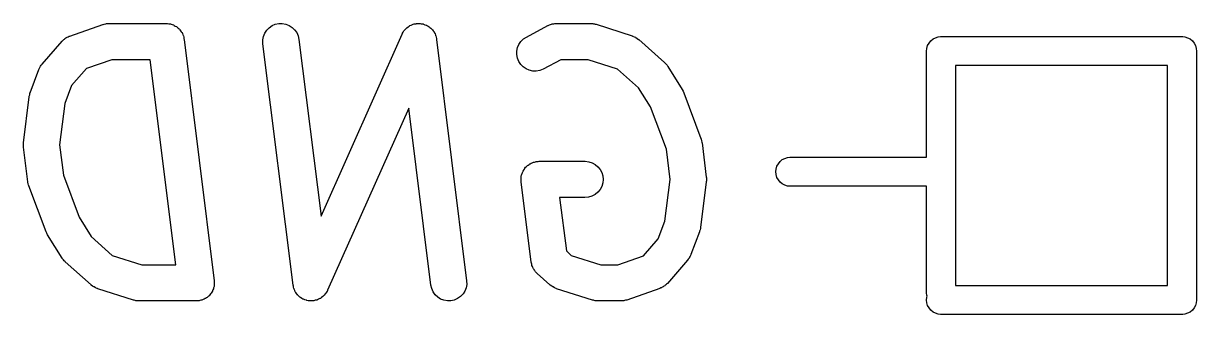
# Model space of a CAD drawing. Extents: x 123.5 to 170.1, y -121.6 to -90.
# Drawn here: x 129.192 to 134.06, y -116.88 to -115.674 of the extents above; entities that cross this region are included whole.
import ezdxf

# ---------------------------------------------------------------- set-up
doc = ezdxf.new("R2010")
doc.units = 0
doc.layers.add('BLACK', color=7, linetype='CONTINUOUS')

msp = doc.modelspace()

# ---------------------------------------------------------------- linework, layer by layer
at = {"layer": 'BLACK', "linetype": 'CONTINUOUS'}
for p, q in [((129.385, -115.726), (129.522, -115.678)), ((129.522, -115.678), (129.523, -115.678)), ((129.523, -115.678), (129.527, -115.677)), ((129.527, -115.677), (129.532, -115.675)), ((129.532, -115.675), (129.534, -115.675)), ((129.534, -115.675), (129.537, -115.674)), ((129.537, -115.674), (129.542, -115.674)), ((129.542, -115.674), (129.546, -115.674)), ((129.546, -115.674), (129.784, -115.674)), ((129.784, -115.674), (129.785, -115.674)), ((129.785, -115.674), (129.788, -115.674)), ((129.788, -115.674), (129.79, -115.674)), ((129.79, -115.674), (129.795, -115.675)), ((129.795, -115.675), (129.8, -115.675)), ((129.8, -115.675), (129.802, -115.676)), ((129.802, -115.676), (129.805, -115.677)), ((129.805, -115.677), (129.809, -115.678)), ((129.809, -115.678), (129.814, -115.68)), ((129.814, -115.68), (129.816, -115.681)), ((129.816, -115.681), (129.818, -115.682)), ((129.818, -115.682), (129.822, -115.685)), ((129.822, -115.685), (129.827, -115.687)), ((129.827, -115.687), (129.829, -115.688)), ((129.829, -115.688), (129.831, -115.69)), ((129.831, -115.69), (129.834, -115.693)), ((129.834, -115.693), (129.838, -115.696)), ((129.838, -115.696), (129.839, -115.698)), ((129.839, -115.698), (129.841, -115.7)), ((129.841, -115.7), (129.844, -115.704)), ((129.844, -115.704), (129.847, -115.708)), ((129.847, -115.708), (129.848, -115.71)), ((129.848, -115.71), (129.85, -115.712)), ((129.85, -115.712), (129.852, -115.716)), ((130.194, -115.714), (130.202, -115.702)), ((130.202, -115.702), (130.212, -115.692)), ((130.212, -115.692), (130.224, -115.683)), ((130.224, -115.683), (130.237, -115.677)), ((130.237, -115.677), (130.252, -115.674)), ((130.252, -115.674), (130.266, -115.674)), ((130.266, -115.674), (130.281, -115.677)), ((130.281, -115.677), (130.294, -115.682)), ((130.294, -115.682), (130.307, -115.69)), ((130.307, -115.69), (130.317, -115.7)), ((130.317, -115.7), (130.326, -115.712)), ((130.326, -115.712), (130.332, -115.725)), ((130.765, -115.714), (130.768, -115.71)), ((130.768, -115.71), (130.771, -115.705)), ((130.771, -115.705), (130.772, -115.703)), ((130.772, -115.703), (130.773, -115.702)), ((130.773, -115.702), (130.777, -115.698)), ((130.777, -115.698), (130.781, -115.694)), ((130.781, -115.694), (130.782, -115.693)), ((130.782, -115.693), (130.783, -115.692)), ((130.783, -115.692), (130.788, -115.688)), ((130.788, -115.688), (130.793, -115.685)), ((130.793, -115.685), (130.794, -115.684)), ((130.794, -115.684), (130.795, -115.683)), ((130.795, -115.683), (130.801, -115.681)), ((130.801, -115.681), (130.806, -115.678)), ((130.806, -115.678), (130.807, -115.678)), ((130.807, -115.678), (130.809, -115.677)), ((130.809, -115.677), (130.814, -115.676)), ((130.814, -115.676), (130.82, -115.675)), ((130.82, -115.675), (130.822, -115.675)), ((130.822, -115.675), (130.823, -115.674)), ((130.823, -115.674), (130.829, -115.674)), ((130.829, -115.674), (130.835, -115.674)), ((130.835, -115.674), (130.836, -115.674)), ((130.836, -115.674), (130.838, -115.674)), ((130.838, -115.674), (130.843, -115.675)), ((130.843, -115.675), (130.849, -115.676)), ((130.849, -115.676), (130.851, -115.676)), ((130.851, -115.676), (130.852, -115.677)), ((130.852, -115.677), (130.858, -115.679)), ((130.858, -115.679), (130.863, -115.681)), ((130.863, -115.681), (130.864, -115.681)), ((130.864, -115.681), (130.866, -115.682)), ((130.866, -115.682), (130.871, -115.685)), ((130.871, -115.685), (130.876, -115.688)), ((130.876, -115.688), (130.877, -115.689)), ((130.877, -115.689), (130.878, -115.69)), ((130.878, -115.69), (130.882, -115.694)), ((130.882, -115.694), (130.887, -115.698)), ((130.887, -115.698), (130.888, -115.699)), ((130.888, -115.699), (130.889, -115.7)), ((130.889, -115.7), (130.892, -115.705)), ((130.892, -115.705), (130.896, -115.709)), ((130.896, -115.709), (130.896, -115.711)), ((130.896, -115.711), (130.897, -115.712)), ((130.897, -115.712), (130.9, -115.717)), ((131.279, -115.73), (131.368, -115.683)), ((131.368, -115.683), (131.369, -115.682)), ((131.369, -115.682), (131.372, -115.681)), ((131.372, -115.681), (131.375, -115.679)), ((131.375, -115.679), (131.379, -115.678)), ((131.379, -115.678), (131.383, -115.677)), ((131.383, -115.677), (131.386, -115.676)), ((131.386, -115.676), (131.389, -115.675)), ((131.389, -115.675), (131.393, -115.675)), ((131.393, -115.675), (131.397, -115.674)), ((131.397, -115.674), (131.4, -115.674)), ((131.4, -115.674), (131.403, -115.674)), ((131.403, -115.674), (131.546, -115.674)), ((131.546, -115.674), (131.547, -115.674)), ((131.547, -115.674), (131.551, -115.674)), ((131.551, -115.674), (131.555, -115.674)), ((131.555, -115.674), (131.558, -115.675)), ((131.558, -115.675), (131.562, -115.675)), ((131.562, -115.675), (131.565, -115.677)), ((131.565, -115.677), (131.569, -115.677)), ((131.569, -115.677), (131.718, -115.725)), ((129.27, -115.842), (129.353, -115.747)), ((129.353, -115.747), (129.354, -115.746)), ((129.354, -115.746), (129.357, -115.743)), ((129.357, -115.743), (129.36, -115.74)), ((129.36, -115.74), (129.362, -115.739)), ((129.362, -115.739), (129.364, -115.736)), ((129.364, -115.736), (129.368, -115.734)), ((129.368, -115.734), (129.371, -115.732)), ((129.371, -115.732), (129.374, -115.73)), ((129.374, -115.73), (129.377, -115.729)), ((129.377, -115.729), (129.381, -115.727)), ((129.381, -115.727), (129.385, -115.726)), ((129.852, -115.716), (129.854, -115.721)), ((129.854, -115.721), (129.855, -115.723)), ((129.855, -115.723), (129.856, -115.725)), ((129.856, -115.725), (129.857, -115.73)), ((129.857, -115.73), (129.858, -115.735)), ((129.858, -115.735), (129.858, -115.737)), ((129.858, -115.737), (129.859, -115.74)), ((129.859, -115.74), (129.984, -116.74)), ((130.186, -115.742), (130.188, -115.728)), ((130.186, -115.757), (130.186, -115.742)), ((130.186, -115.758), (130.186, -115.757)), ((130.311, -116.758), (130.186, -115.758)), ((130.188, -115.728), (130.194, -115.714)), ((130.332, -115.725), (130.335, -115.74)), ((130.335, -115.74), (130.427, -116.473)), ((130.427, -116.473), (130.763, -115.718)), ((130.763, -115.718), (130.764, -115.717)), ((130.764, -115.717), (130.765, -115.716)), ((130.765, -115.716), (130.765, -115.714)), ((130.9, -115.717), (130.902, -115.722)), ((130.902, -115.722), (130.902, -115.724)), ((130.902, -115.724), (130.903, -115.725)), ((130.903, -115.725), (130.904, -115.731)), ((130.904, -115.731), (130.906, -115.736)), ((130.906, -115.736), (130.906, -115.738)), ((130.906, -115.738), (130.906, -115.74)), ((130.906, -115.74), (131.031, -116.74)), ((131.242, -115.774), (131.248, -115.761)), ((131.248, -115.761), (131.256, -115.749)), ((131.256, -115.749), (131.267, -115.738)), ((131.267, -115.738), (131.279, -115.73)), ((131.718, -115.725), (131.719, -115.725)), ((131.719, -115.725), (131.719, -115.726)), ((131.719, -115.726), (131.72, -115.726)), ((131.72, -115.726), (131.726, -115.729)), ((131.726, -115.729), (131.732, -115.731)), ((131.732, -115.731), (131.733, -115.732)), ((131.733, -115.732), (131.733, -115.732)), ((131.733, -115.732), (131.739, -115.736)), ((131.739, -115.736), (131.744, -115.74)), ((131.744, -115.74), (131.744, -115.74)), ((131.744, -115.74), (131.745, -115.74)), ((131.745, -115.74), (131.852, -115.836)), ((132.944, -115.765), (132.95, -115.755)), ((132.95, -115.755), (132.957, -115.746)), ((132.957, -115.746), (132.967, -115.738)), ((132.967, -115.738), (132.977, -115.733)), ((132.977, -115.733), (132.988, -115.729)), ((132.988, -115.729), (132.997, -115.728)), ((132.997, -115.728), (133, -115.728)), ((133, -115.728), (133.003, -115.728)), ((133.003, -115.728), (133.997, -115.728)), ((133.997, -115.728), (134, -115.728)), ((134, -115.728), (134.003, -115.728)), ((134.003, -115.728), (134.012, -115.729)), ((134.012, -115.729), (134.023, -115.733)), ((134.023, -115.733), (134.033, -115.738)), ((134.033, -115.738), (134.043, -115.746)), ((134.043, -115.746), (134.05, -115.755)), ((134.05, -115.755), (134.056, -115.765)), ((131.239, -115.789), (131.242, -115.774)), ((131.239, -115.803), (131.239, -115.789)), ((131.242, -115.818), (131.239, -115.803)), ((132.94, -115.788), (132.941, -115.777)), ((132.94, -115.791), (132.94, -115.788)), ((132.94, -116.228), (132.94, -115.791)), ((132.941, -115.777), (132.944, -115.765)), ((134.056, -115.765), (134.059, -115.777)), ((134.059, -115.777), (134.06, -115.788)), ((134.06, -115.788), (134.06, -115.791)), ((134.06, -115.791), (134.06, -116.817)), ((129.259, -115.859), (129.261, -115.854)), ((129.261, -115.854), (129.262, -115.853)), ((129.262, -115.853), (129.263, -115.851)), ((129.263, -115.851), (129.266, -115.847)), ((129.266, -115.847), (129.27, -115.842)), ((129.559, -115.824), (129.453, -115.861)), ((129.718, -115.824), (129.559, -115.824)), ((129.824, -116.674), (129.718, -115.824)), ((131.248, -115.831), (131.242, -115.818)), ((131.256, -115.844), (131.248, -115.831)), ((131.266, -115.854), (131.256, -115.844)), ((131.278, -115.862), (131.266, -115.854)), ((131.422, -115.824), (131.349, -115.863)), ((131.535, -115.824), (131.422, -115.824)), ((131.657, -115.863), (131.535, -115.824)), ((131.852, -115.836), (131.853, -115.836)), ((131.853, -115.836), (131.855, -115.838)), ((131.855, -115.838), (131.857, -115.84)), ((131.857, -115.84), (131.86, -115.844)), ((131.86, -115.844), (131.863, -115.847)), ((131.863, -115.847), (131.864, -115.85)), ((131.864, -115.85), (131.866, -115.852)), ((131.866, -115.852), (131.925, -115.947)), ((133.06, -115.848), (133.06, -116.76)), ((133.94, -115.848), (133.06, -115.848)), ((133.94, -116.76), (133.94, -115.848)), ((129.22, -115.961), (129.256, -115.865)), ((129.256, -115.864), (129.259, -115.859)), ((129.256, -115.865), (129.256, -115.864)), ((129.453, -115.861), (129.391, -115.931)), ((131.291, -115.868), (131.278, -115.862)), ((131.306, -115.871), (131.291, -115.868)), ((131.32, -115.871), (131.306, -115.871)), ((131.335, -115.869), (131.32, -115.871)), ((131.348, -115.863), (131.335, -115.869)), ((131.349, -115.863), (131.348, -115.863)), ((131.744, -115.941), (131.657, -115.863)), ((129.391, -115.931), (129.364, -116.005)), ((131.794, -116.02), (131.744, -115.941)), ((131.925, -115.947), (131.925, -115.947)), ((131.925, -115.947), (131.925, -115.947)), ((131.925, -115.947), (131.925, -115.947)), ((131.925, -115.947), (131.926, -115.948)), ((131.926, -115.948), (131.929, -115.954)), ((131.929, -115.954), (131.932, -115.961)), ((129.192, -116.168), (129.216, -115.978)), ((129.216, -115.975), (129.218, -115.969)), ((129.216, -115.976), (129.216, -115.975)), ((129.216, -115.977), (129.216, -115.976)), ((129.216, -115.978), (129.216, -115.977)), ((129.218, -115.969), (129.219, -115.962)), ((129.219, -115.962), (129.22, -115.961)), ((129.22, -115.961), (129.22, -115.961)), ((131.932, -115.961), (132.003, -116.151)), ((129.364, -116.005), (129.342, -116.177)), ((130.791, -116.025), (130.454, -116.779)), ((130.883, -116.758), (130.791, -116.025)), ((131.86, -116.195), (131.794, -116.02)), ((129.192, -116.17), (129.192, -116.168)), ((129.192, -116.171), (129.192, -116.17)), ((129.192, -116.177), (129.192, -116.171)), ((129.192, -116.183), (129.192, -116.177)), ((129.192, -116.184), (129.192, -116.183)), ((129.192, -116.186), (129.192, -116.184)), ((129.192, -116.187), (129.192, -116.186)), ((129.21, -116.33), (129.192, -116.187)), ((129.342, -116.177), (129.358, -116.302)), ((131.875, -116.32), (131.86, -116.195)), ((132.003, -116.151), (132.004, -116.152)), ((132.004, -116.152), (132.004, -116.153)), ((132.004, -116.153), (132.004, -116.154)), ((132.004, -116.154), (132.006, -116.16)), ((132.006, -116.16), (132.007, -116.166)), ((132.007, -116.166), (132.007, -116.167)), ((132.007, -116.167), (132.008, -116.168)), ((132.008, -116.168), (132.025, -116.311)), ((131.313, -116.248), (131.317, -116.247)), ((131.317, -116.247), (131.32, -116.246)), ((131.32, -116.246), (131.323, -116.246)), ((131.323, -116.246), (131.328, -116.246)), ((131.328, -116.246), (131.332, -116.245)), ((131.332, -116.245), (131.522, -116.245)), ((131.522, -116.245), (131.523, -116.245)), ((131.523, -116.245), (131.538, -116.247)), ((131.538, -116.247), (131.552, -116.251)), ((132.325, -116.255), (132.332, -116.246)), ((132.332, -116.246), (132.341, -116.238)), ((132.341, -116.238), (132.352, -116.233)), ((132.352, -116.233), (132.363, -116.229)), ((132.363, -116.229), (132.372, -116.228)), ((132.372, -116.228), (132.94, -116.228)), ((131.26, -116.299), (131.261, -116.295)), ((131.261, -116.295), (131.263, -116.291)), ((131.263, -116.291), (131.264, -116.289)), ((131.264, -116.289), (131.265, -116.286)), ((131.265, -116.286), (131.268, -116.282)), ((131.268, -116.282), (131.27, -116.278)), ((131.27, -116.278), (131.272, -116.276)), ((131.272, -116.276), (131.273, -116.274)), ((131.273, -116.274), (131.276, -116.27)), ((131.276, -116.27), (131.279, -116.267)), ((131.279, -116.267), (131.281, -116.265)), ((131.281, -116.265), (131.283, -116.263)), ((131.283, -116.263), (131.287, -116.261)), ((131.287, -116.261), (131.29, -116.258)), ((131.29, -116.258), (131.293, -116.256)), ((131.293, -116.256), (131.295, -116.255)), ((131.295, -116.255), (131.299, -116.253)), ((131.299, -116.253), (131.303, -116.251)), ((131.303, -116.251), (131.306, -116.25)), ((131.306, -116.25), (131.309, -116.249)), ((131.309, -116.249), (131.313, -116.248)), ((131.552, -116.251), (131.565, -116.258)), ((131.565, -116.258), (131.576, -116.268)), ((131.576, -116.268), (131.585, -116.279)), ((131.585, -116.279), (131.592, -116.292)), ((131.592, -116.292), (131.596, -116.306)), ((132.314, -116.288), (132.316, -116.277)), ((132.316, -116.3), (132.314, -116.288)), ((132.316, -116.277), (132.319, -116.265)), ((132.319, -116.265), (132.325, -116.255)), ((129.21, -116.331), (129.21, -116.33)), ((129.21, -116.33), (129.21, -116.33)), ((129.212, -116.338), (129.21, -116.331)), ((129.213, -116.344), (129.212, -116.338)), ((129.214, -116.345), (129.213, -116.344)), ((129.214, -116.346), (129.214, -116.345)), ((129.358, -116.302), (129.423, -116.477)), ((131.257, -116.314), (131.258, -116.31)), ((131.257, -116.317), (131.257, -116.314)), ((131.257, -116.32), (131.257, -116.317)), ((131.257, -116.324), (131.257, -116.32)), ((131.257, -116.329), (131.257, -116.324)), ((131.258, -116.33), (131.257, -116.329)), ((131.258, -116.305), (131.259, -116.302)), ((131.258, -116.31), (131.258, -116.305)), ((131.299, -116.663), (131.258, -116.33)), ((131.259, -116.302), (131.26, -116.299)), ((131.596, -116.335), (131.592, -116.349)), ((131.596, -116.306), (131.597, -116.321)), ((131.597, -116.321), (131.596, -116.335)), ((131.854, -116.493), (131.875, -116.32)), ((132.025, -116.33), (132.002, -116.52)), ((132.025, -116.311), (132.026, -116.312)), ((132.026, -116.327), (132.025, -116.328)), ((132.025, -116.328), (132.025, -116.33)), ((132.026, -116.312), (132.026, -116.313)), ((132.026, -116.313), (132.026, -116.315)), ((132.026, -116.315), (132.026, -116.321)), ((132.026, -116.321), (132.026, -116.327)), ((132.319, -116.312), (132.316, -116.3)), ((132.325, -116.322), (132.319, -116.312)), ((132.332, -116.331), (132.325, -116.322)), ((132.341, -116.339), (132.332, -116.331)), ((132.352, -116.344), (132.341, -116.339)), ((132.363, -116.348), (132.352, -116.344)), ((129.214, -116.347), (129.214, -116.346)), ((129.286, -116.537), (129.214, -116.347)), ((131.551, -116.39), (131.537, -116.394)), ((131.564, -116.383), (131.551, -116.39)), ((131.575, -116.373), (131.564, -116.383)), ((131.585, -116.362), (131.575, -116.373)), ((131.592, -116.349), (131.585, -116.362)), ((132.372, -116.348), (132.363, -116.348)), ((132.94, -116.348), (132.372, -116.348)), ((132.94, -116.791), (132.94, -116.348)), ((131.522, -116.395), (131.417, -116.395)), ((131.417, -116.395), (131.445, -116.616)), ((131.537, -116.394), (131.522, -116.395)), ((129.423, -116.477), (129.473, -116.557)), ((129.289, -116.543), (129.286, -116.537)), ((131.826, -116.567), (131.854, -116.493)), ((131.997, -116.537), (131.962, -116.632)), ((131.998, -116.536), (131.997, -116.537)), ((132, -116.529), (131.998, -116.535)), ((131.998, -116.535), (131.998, -116.536)), ((132.001, -116.523), (132, -116.529)), ((132.002, -116.52), (132.001, -116.521)), ((132.001, -116.521), (132.001, -116.522)), ((132.001, -116.522), (132.001, -116.523)), ((129.292, -116.55), (129.289, -116.543)), ((129.352, -116.646), (129.292, -116.55)), ((129.292, -116.55), (129.292, -116.55)), ((129.292, -116.55), (129.292, -116.55)), ((129.292, -116.55), (129.292, -116.55)), ((129.292, -116.55), (129.292, -116.55)), ((129.473, -116.557), (129.56, -116.635)), ((131.765, -116.637), (131.826, -116.567)), ((129.56, -116.635), (129.683, -116.674)), ((131.445, -116.616), (131.465, -116.635)), ((131.465, -116.635), (131.588, -116.674)), ((131.659, -116.674), (131.765, -116.637)), ((131.961, -116.633), (131.959, -116.638)), ((131.962, -116.632), (131.961, -116.633)), ((129.353, -116.648), (129.352, -116.646)), ((129.355, -116.65), (129.353, -116.648)), ((129.358, -116.654), (129.355, -116.65)), ((129.361, -116.657), (129.358, -116.654)), ((129.363, -116.659), (129.361, -116.657)), ((129.365, -116.661), (129.363, -116.659)), ((129.365, -116.662), (129.365, -116.661)), ((129.473, -116.757), (129.365, -116.662)), ((129.683, -116.674), (129.824, -116.674)), ((131.3, -116.667), (131.299, -116.663)), ((131.301, -116.672), (131.3, -116.667)), ((131.302, -116.674), (131.301, -116.672)), ((131.302, -116.677), (131.302, -116.674)), ((131.304, -116.681), (131.302, -116.677)), ((131.306, -116.685), (131.304, -116.681)), ((131.307, -116.688), (131.306, -116.685)), ((131.588, -116.674), (131.659, -116.674)), ((131.948, -116.655), (131.865, -116.751)), ((131.951, -116.651), (131.948, -116.655)), ((131.955, -116.646), (131.951, -116.651)), ((131.956, -116.643), (131.955, -116.645)), ((131.955, -116.645), (131.955, -116.646)), ((131.959, -116.638), (131.956, -116.643)), ((131.308, -116.691), (131.307, -116.688)), ((131.311, -116.694), (131.308, -116.691)), ((131.313, -116.698), (131.311, -116.694)), ((131.315, -116.7), (131.313, -116.698)), ((131.317, -116.703), (131.315, -116.7)), ((131.32, -116.706), (131.317, -116.703)), ((131.323, -116.709), (131.32, -116.706)), ((131.324, -116.71), (131.323, -116.709)), ((131.377, -116.757), (131.324, -116.71)), ((129.473, -116.758), (129.473, -116.757)), ((129.479, -116.762), (129.473, -116.758)), ((129.473, -116.758), (129.473, -116.758)), ((129.484, -116.766), (129.479, -116.762)), ((129.485, -116.766), (129.484, -116.766)), ((129.491, -116.769), (129.485, -116.766)), ((129.485, -116.766), (129.485, -116.766)), ((129.498, -116.772), (129.491, -116.769)), ((129.499, -116.772), (129.498, -116.772)), ((129.498, -116.772), (129.498, -116.772)), ((129.5, -116.773), (129.499, -116.772)), ((129.648, -116.82), (129.5, -116.773)), ((129.976, -116.783), (129.974, -116.787)), ((129.977, -116.78), (129.976, -116.783)), ((129.978, -116.778), (129.977, -116.78)), ((129.98, -116.774), (129.978, -116.778)), ((129.981, -116.77), (129.98, -116.774)), ((129.982, -116.767), (129.981, -116.77)), ((129.983, -116.764), (129.982, -116.767)), ((129.984, -116.755), (129.983, -116.76)), ((129.983, -116.76), (129.983, -116.764)), ((129.984, -116.74), (129.984, -116.741)), ((129.984, -116.741), (129.984, -116.745)), ((129.984, -116.745), (129.984, -116.749)), ((129.984, -116.749), (129.984, -116.752)), ((129.984, -116.752), (129.984, -116.755)), ((130.311, -116.76), (130.311, -116.758)), ((130.312, -116.761), (130.311, -116.76)), ((130.313, -116.767), (130.312, -116.761)), ((130.314, -116.772), (130.313, -116.767)), ((130.315, -116.774), (130.314, -116.772)), ((130.315, -116.775), (130.315, -116.774)), ((130.318, -116.781), (130.315, -116.775)), ((130.32, -116.786), (130.318, -116.781)), ((130.452, -116.783), (130.449, -116.788)), ((130.453, -116.782), (130.452, -116.783)), ((130.454, -116.78), (130.453, -116.782)), ((130.454, -116.779), (130.454, -116.78)), ((130.886, -116.772), (130.883, -116.758)), ((130.892, -116.786), (130.886, -116.772)), ((131.024, -116.783), (131.016, -116.795)), ((131.029, -116.77), (131.024, -116.783)), ((131.032, -116.755), (131.029, -116.77)), ((131.031, -116.74), (131.031, -116.741)), ((131.031, -116.741), (131.032, -116.755)), ((131.378, -116.758), (131.377, -116.757)), ((131.384, -116.762), (131.378, -116.758)), ((131.378, -116.758), (131.378, -116.758)), ((131.389, -116.766), (131.384, -116.762)), ((131.39, -116.766), (131.389, -116.766)), ((131.396, -116.769), (131.39, -116.766)), ((131.39, -116.766), (131.39, -116.766)), ((131.402, -116.772), (131.396, -116.769)), ((131.403, -116.772), (131.402, -116.772)), ((131.404, -116.773), (131.403, -116.772)), ((131.403, -116.772), (131.403, -116.772)), ((131.553, -116.82), (131.404, -116.773)), ((131.833, -116.772), (131.696, -116.82)), ((131.837, -116.77), (131.833, -116.772)), ((131.841, -116.769), (131.837, -116.77)), ((131.843, -116.767), (131.841, -116.769)), ((131.846, -116.766), (131.843, -116.767)), ((131.849, -116.763), (131.846, -116.766)), ((131.853, -116.761), (131.849, -116.763)), ((131.855, -116.759), (131.853, -116.761)), ((131.858, -116.757), (131.855, -116.759)), ((131.861, -116.754), (131.858, -116.757)), ((131.864, -116.751), (131.861, -116.754)), ((131.865, -116.751), (131.864, -116.751)), ((133.06, -116.76), (133.94, -116.76)), ((129.652, -116.821), (129.648, -116.82)), ((129.656, -116.822), (129.652, -116.821)), ((129.659, -116.823), (129.656, -116.822)), ((129.663, -116.823), (129.659, -116.823)), ((129.666, -116.823), (129.663, -116.823)), ((129.67, -116.824), (129.666, -116.823)), ((129.671, -116.824), (129.67, -116.824)), ((129.909, -116.824), (129.671, -116.824)), ((129.914, -116.823), (129.909, -116.824)), ((129.918, -116.823), (129.914, -116.823)), ((129.921, -116.823), (129.918, -116.823)), ((129.924, -116.822), (129.921, -116.823)), ((129.928, -116.821), (129.924, -116.822)), ((129.932, -116.82), (129.928, -116.821)), ((129.935, -116.819), (129.932, -116.82)), ((129.938, -116.818), (129.935, -116.819)), ((129.942, -116.816), (129.938, -116.818)), ((129.946, -116.814), (129.942, -116.816)), ((129.948, -116.813), (129.946, -116.814)), ((129.951, -116.811), (129.948, -116.813)), ((129.954, -116.809), (129.951, -116.811)), ((129.958, -116.806), (129.954, -116.809)), ((129.96, -116.804), (129.958, -116.806)), ((129.962, -116.802), (129.96, -116.804)), ((129.965, -116.799), (129.962, -116.802)), ((129.968, -116.795), (129.965, -116.799)), ((129.97, -116.793), (129.968, -116.795)), ((129.971, -116.791), (129.97, -116.793)), ((129.974, -116.787), (129.971, -116.791)), ((130.321, -116.787), (130.32, -116.786)), ((130.322, -116.789), (130.321, -116.787)), ((130.325, -116.793), (130.322, -116.789)), ((130.329, -116.798), (130.325, -116.793)), ((130.33, -116.799), (130.329, -116.798)), ((130.331, -116.8), (130.33, -116.799)), ((130.335, -116.804), (130.331, -116.8)), ((130.339, -116.808), (130.335, -116.804)), ((130.341, -116.809), (130.339, -116.808)), ((130.342, -116.81), (130.341, -116.809)), ((130.347, -116.813), (130.342, -116.81)), ((130.352, -116.816), (130.347, -116.813)), ((130.353, -116.816), (130.352, -116.816)), ((130.354, -116.817), (130.353, -116.816)), ((130.36, -116.819), (130.354, -116.817)), ((130.365, -116.821), (130.36, -116.819)), ((130.367, -116.821), (130.365, -116.821)), ((130.368, -116.822), (130.367, -116.821)), ((130.374, -116.823), (130.368, -116.822)), ((130.38, -116.824), (130.374, -116.823)), ((130.381, -116.824), (130.38, -116.824)), ((130.383, -116.824), (130.381, -116.824)), ((130.389, -116.823), (130.383, -116.824)), ((130.394, -116.823), (130.389, -116.823)), ((130.396, -116.823), (130.394, -116.823)), ((130.397, -116.823), (130.396, -116.823)), ((130.403, -116.821), (130.397, -116.823)), ((130.409, -116.82), (130.403, -116.821)), ((130.41, -116.82), (130.409, -116.82)), ((130.412, -116.819), (130.41, -116.82)), ((130.417, -116.817), (130.412, -116.819)), ((130.422, -116.814), (130.417, -116.817)), ((130.423, -116.813), (130.422, -116.814)), ((130.425, -116.813), (130.423, -116.813)), ((130.429, -116.809), (130.425, -116.813)), ((130.434, -116.806), (130.429, -116.809)), ((130.435, -116.805), (130.434, -116.806)), ((130.436, -116.804), (130.435, -116.805)), ((130.44, -116.8), (130.436, -116.804)), ((130.444, -116.795), (130.44, -116.8)), ((130.445, -116.794), (130.444, -116.795)), ((130.446, -116.793), (130.445, -116.794)), ((130.449, -116.788), (130.446, -116.793)), ((130.9, -116.798), (130.892, -116.786)), ((130.911, -116.808), (130.9, -116.798)), ((130.923, -116.816), (130.911, -116.808)), ((130.937, -116.821), (130.923, -116.816)), ((130.951, -116.824), (130.937, -116.821)), ((130.966, -116.823), (130.951, -116.824)), ((130.98, -116.82), (130.966, -116.823)), ((130.993, -116.814), (130.98, -116.82)), ((131.005, -116.806), (130.993, -116.814)), ((131.016, -116.795), (131.005, -116.806)), ((131.557, -116.821), (131.553, -116.82)), ((131.56, -116.822), (131.557, -116.821)), ((131.564, -116.823), (131.56, -116.822)), ((131.567, -116.823), (131.564, -116.823)), ((131.571, -116.823), (131.567, -116.823)), ((131.575, -116.824), (131.571, -116.823)), ((131.576, -116.824), (131.575, -116.824)), ((131.671, -116.824), (131.576, -116.824)), ((131.676, -116.823), (131.671, -116.824)), ((131.681, -116.823), (131.676, -116.823)), ((131.683, -116.823), (131.681, -116.823)), ((131.686, -116.822), (131.683, -116.823)), ((131.69, -116.821), (131.686, -116.822)), ((131.695, -116.82), (131.69, -116.821)), ((131.696, -116.82), (131.695, -116.82)), ((132.941, -116.8), (132.94, -116.791)), ((132.94, -116.82), (132.941, -116.808)), ((132.941, -116.831), (132.94, -116.82)), ((132.942, -116.804), (132.941, -116.8)), ((132.941, -116.808), (132.942, -116.804)), ((132.944, -116.843), (132.941, -116.831)), ((134.059, -116.831), (134.056, -116.843)), ((134.06, -116.82), (134.059, -116.831)), ((134.06, -116.817), (134.06, -116.82)), ((132.95, -116.853), (132.944, -116.843)), ((132.957, -116.862), (132.95, -116.853)), ((132.967, -116.87), (132.957, -116.862)), ((132.977, -116.875), (132.967, -116.87)), ((132.988, -116.879), (132.977, -116.875)), ((132.997, -116.88), (132.988, -116.879)), ((133.997, -116.88), (132.997, -116.88)), ((134, -116.88), (133.997, -116.88)), ((134.003, -116.88), (134, -116.88)), ((134.012, -116.879), (134.003, -116.88)), ((134.003, -116.88), (134.003, -116.88)), ((134.023, -116.875), (134.012, -116.879)), ((134.033, -116.87), (134.023, -116.875)), ((134.043, -116.862), (134.033, -116.87)), ((134.05, -116.853), (134.043, -116.862)), ((134.056, -116.843), (134.05, -116.853))]:
    msp.add_line(p, q, dxfattribs=at)

doc.saveas('drawing.dxf')
